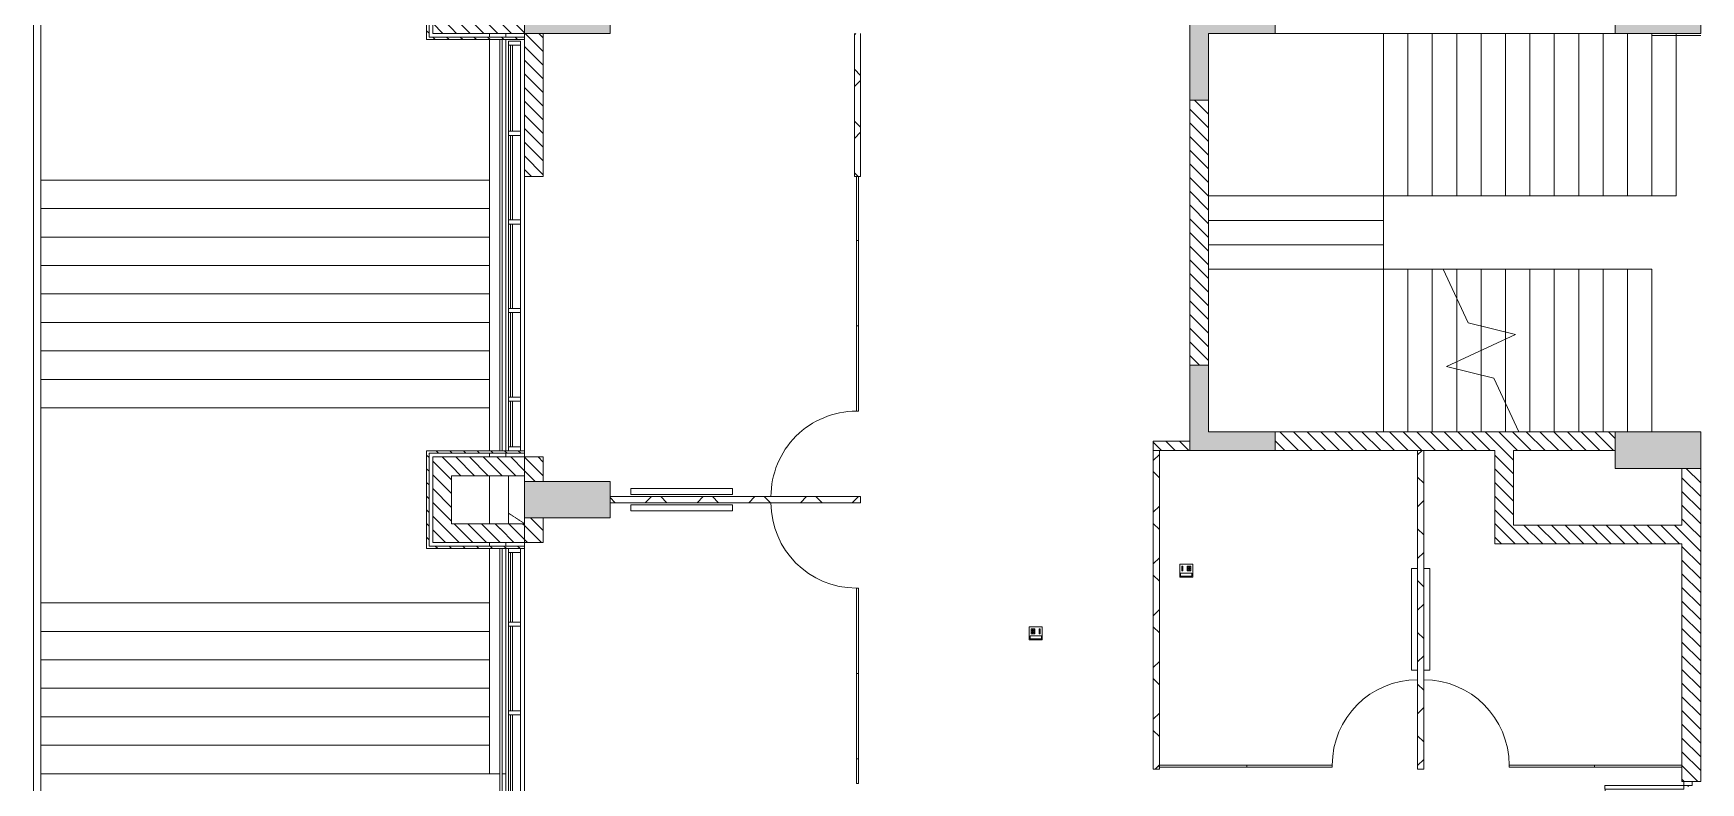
# Model space of a CAD drawing. Header units: millimetres. Extents: x -106145 to 154907, y -84585 to 152038.
# Drawn here: x 83349 to 103849, y 89975 to 99190 of the extents above; entities that cross this region are included whole.
import ezdxf

# ---------------------------------------------------------------- set-up
doc = ezdxf.new("R2010")
doc.units = ezdxf.units.MM
for name, pattern in [('Cut Out Line', [2, 1, -1]), ('Cut Out Line _2_', [2, 1, -1]), ('Hidden', [7.14375, 4.7625, -2.38125]), ('Overhead', [3.96875, 2.38125, -1.5875])]:
    doc.linetypes.add(name, pattern=pattern)
for name, color, linetype, lineweight in [('A-DETL', 90, 'Continuous', 5), ('A-DETL-HDLN', 90, 'Hidden', 5), ('A-DOOR', 31, 'Continuous', 5), ('A-DOOR-FRAM', 31, 'Continuous', 9), ('A-GLAZ-CURT', 52, 'Continuous', 5), ('A-GLAZ-CWMG', 51, 'Continuous', 5), ('A-WALL', 113, 'Continuous', 5), ('A-WALL-PATT', 111, 'Continuous', 5), ('E-COMM', 2, 'Continuous', 5), ('E-ELEC-EQPM', 71, 'Continuous', 5), ('S-COLS', 52, 'Continuous', 5), ('S-STRS', 31, 'Continuous', 5), ('S-STRS-MBND', 31, 'Overhead', 5)]:
    doc.layers.add(name, color=color, linetype=linetype, lineweight=lineweight)
pattern_1 = [(315, (0, 0), (84.19025, 84.19025), [])]
pattern_2 = [(45, (0, 0), (-318.198, 318.198), []), (135, (0, 0), (-318.198, -318.198), [])]
pattern_3 = [(315, (0, 0), (84.18955, 84.18955), [])]

# ---------------------------------------------------------------- blocks, each defined once
blk = doc.blocks.new('M_Concrete-Rectangular-Column - 1050 x 450-2815975-Site Plan')
at = {"layer": 'S-COLS'}
blk.add_hatch(color=256, dxfattribs=at).paths.add_polyline_path([(-525, -225), (525, -225), (525, 225), (-525, 225)], flags=0)
at = {"layer": 'S-COLS', "color": 41}
for p, q in [((525, 225), (-525, 225)), ((-525, 225), (-525, -225)), ((525, -225), (525, 225)), ((-525, -225), (525, -225))]:
    blk.add_line(p, q, dxfattribs=at)
blk = doc.blocks.new('Columns 3 - Columns 3-2542167-Site Plan')
at = {"layer": 'S-COLS'}
h = blk.add_hatch(color=256, dxfattribs=at)
h.paths.add_polyline_path([(97569, 94060), (98619, 94060), (98619, 94290), (97799, 94290), (97799, 95110), (97569, 95110)], flags=0)
h.paths.add_polyline_path([(97569, 98370), (97799, 98370), (97799, 99190), (98619, 99190), (98619, 99420), (97569, 99420)], flags=0)
at = {"layer": 'S-COLS', "color": 41}
for p, q in [((98619, 99420), (97569, 99420)), ((97569, 99420), (97569, 98370)), ((98619, 99190), (98619, 99420)), ((97799, 99190), (98619, 99190)), ((97799, 99190), (97799, 98370)), ((97569, 98370), (97799, 98370)), ((97799, 95110), (97569, 95110)), ((97569, 94060), (97569, 95110)), ((97799, 94290), (97799, 95110)), ((98619, 94290), (97799, 94290)), ((98619, 94060), (98619, 94290)), ((97569, 94060), (98619, 94060))]:
    blk.add_line(p, q, dxfattribs=at)
blk = doc.blocks.new('M_Door-Passage-Double-Flush - FIRE 2_05 WALL OPENING-TYPE A-4069080-Site Plan')
at = {"layer": 'A-DOOR', "color": 121, "lineweight": 9}
for p, q in [((-975, 96.35), (-975, 1071.35)), ((-975, 1071.35), (-930, 1071.35)), ((-930, 1071.35), (-930, 96.35)), ((975, 1071.35), (930, 1071.35)), ((930, 1071.35), (930, 96.35)), ((975, 96.35), (975, 1071.35)), ((-930, 96.35), (-975, 96.35)), ((930, 96.35), (975, 96.35))]:
    blk.add_line(p, q, dxfattribs=at)
at = {"layer": 'A-DOOR', "color": 41}
for centre, start, end in [((-975, 96.35), 0, 90), ((975, 96.35), 90, 180)]:
    blk.add_arc(centre, 975, start, end, dxfattribs=at)
at = {"layer": 'A-DOOR-FRAM', "color": 121}
for p, q in [((-975, 96.35), (-1025, 96.35)), ((-1025, 96.35), (-1025, -3.65)), ((-975, 46.5875), (-975, 96.35)), ((-959.125, 46.5875), (-975, 46.5875)), ((-975, -3.65), (-975, 45.5625)), ((-975, 45.5625), (-959.125, 45.5625)), ((-959.125, 45.5625), (-959.125, 46.5875)), ((975, 46.5875), (959.125, 46.5875)), ((959.125, 46.5875), (959.125, 45.5625)), ((959.125, 45.5625), (975, 45.5625)), ((975, 96.35), (975, 46.5875)), ((1025, 96.35), (975, 96.35)), ((975, 45.5625), (975, -3.65)), ((1025, -3.65), (1025, 96.35)), ((-1025, -3.65), (-975, -3.65)), ((975, -3.65), (1025, -3.65))]:
    blk.add_line(p, q, dxfattribs=at)
blk = doc.blocks.new('System Panel - Glazed-6073318-Site Plan')
at = {"layer": 'A-GLAZ-CURT', "color": 121, "lineweight": 9}
for p, q in [((-538, 50), (538, 50)), ((-538, 24), (-538, 50)), ((538, 24), (-538, 24)), ((538, 24), (538, 50))]:
    blk.add_line(p, q, dxfattribs=at)
blk = doc.blocks.new('Curtain Wall Sgl Glass - Curtain Wall Sgl Glass-6062372-Site Plan')
at = {"layer": 'A-DOOR', "color": 121, "lineweight": 9}
blk.add_line((525, -50.8), (525, -1100.8), dxfattribs=at)
at = {"layer": 'A-DOOR', "color": 41}
blk.add_arc((525, -50.8), 1050, 180, 270, dxfattribs=at)
blk = doc.blocks.new('System Panel - Glazed-6062373-Site Plan')
at = {"layer": 'A-GLAZ-CURT', "color": 121, "lineweight": 9}
for p, q in [((-525, 49.5), (525, 49.5)), ((-525, 24.5), (-525, 49.5)), ((525, 24.5), (-525, 24.5)), ((525, 24.5), (525, 49.5))]:
    blk.add_line(p, q, dxfattribs=at)
blk = doc.blocks.new('Curtain Wall Sgl Glass - Curtain Wall Sgl Glass-6062461-Site Plan')
at = {"layer": 'A-DOOR', "color": 121, "lineweight": 9}
blk.add_line((525, 50.8), (525, 1100.8), dxfattribs=at)
at = {"layer": 'A-DOOR', "color": 41}
blk.add_arc((525, 50.8), 1050, 90, 180, dxfattribs=at)
blk = doc.blocks.new('System Panel - Glazed-9901656-Site Plan')
at = {"layer": 'A-GLAZ-CURT', "color": 121, "lineweight": 9}
for p, q in [((-151, 50), (151, 50)), ((-151, 24), (-151, 50)), ((151, 24), (-151, 24)), ((151, 24), (151, 50))]:
    blk.add_line(p, q, dxfattribs=at)
blk = doc.blocks.new('System Panel - Glazed-6062374-Site Plan')
at = {"layer": 'A-GLAZ-CURT', "color": 121, "lineweight": 9}
for p, q in [((-393.75, 49.5), (393.75, 49.5)), ((-393.75, 24.5), (-393.75, 49.5)), ((393.75, 24.5), (-393.75, 24.5)), ((393.75, 24.5), (393.75, 49.5))]:
    blk.add_line(p, q, dxfattribs=at)
blk = doc.blocks.new('Rectangular Mullion - 50 x 150mm-7612732-Site Plan')
at = {"layer": 'A-GLAZ-CWMG', "color": 53, "lineweight": 18}
for p, q in [((0, 75), (-50, 75)), ((-50, 75), (-50, -75)), ((0, 75), (0, -75)), ((-50, -75), (0, -75))]:
    blk.add_line(p, q, dxfattribs=at)
blk = doc.blocks.new('System Panel - Glazed-13514020-Site Plan')
at = {"layer": 'A-GLAZ-CURT', "color": 133, "lineweight": 9}
for p, q in [((-520, 49.5), (520, 49.5)), ((-520, 24.5), (-520, 49.5)), ((520, 24.5), (-520, 24.5)), ((520, 24.5), (520, 49.5))]:
    blk.add_line(p, q, dxfattribs=at)
blk = doc.blocks.new('Rectangular Mullion - 50 x 150mm-13514015-Site Plan')
at = {"layer": 'A-GLAZ-CWMG', "color": 253}
for p, q in [((89189, 28550), (89189, 27510)), ((89339, 28550), (89339, 27510))]:
    blk.add_line(p, q, dxfattribs=at)
blk = doc.blocks.new('System Panel - Glazed-14614942-Site Plan')
at = {"layer": 'A-GLAZ-CURT', "color": 133, "lineweight": 9}
for p, q in [((-280, 49.5), (280, 49.5)), ((-280, 24.5), (-280, 49.5)), ((280, 24.5), (-280, 24.5)), ((280, 24.5), (280, 49.5))]:
    blk.add_line(p, q, dxfattribs=at)
blk = doc.blocks.new('Rectangular Mullion - 50 x 150mm-14614936-Site Plan')
at = {"layer": 'A-GLAZ-CWMG', "color": 253}
for p, q in [((89189, 80415), (89189, 79855)), ((89339, 80415), (89339, 79855))]:
    blk.add_line(p, q, dxfattribs=at)
blk = doc.blocks.new('Rectangular Mullion - 50 x 150mm-7612741-Site Plan')
at = {"layer": 'A-GLAZ-CWMG', "color": 53, "lineweight": 18}
for p, q in [((0, 75), (-50, 75)), ((-50, 75), (-50, -75)), ((0, 75), (0, -75)), ((-50, -75), (0, -75))]:
    blk.add_line(p, q, dxfattribs=at)
blk = doc.blocks.new('Rectangular Mullion - 50 x 150mm-7612729-Site Plan')
at = {"layer": 'A-GLAZ-CWMG', "color": 53, "lineweight": 18}
for p, q in [((25, 75), (-25, 75)), ((-25, 75), (-25, -75)), ((25, 75), (25, -75)), ((-25, -75), (25, -75))]:
    blk.add_line(p, q, dxfattribs=at)
blk = doc.blocks.new('TELEPHONE_handset2 - ITNE-049-6270137-Site Plan')
at = {"layer": 'E-COMM', "color": 41}
for p, q in [((-80, -80), (-80, 80)), ((80, 80), (-80, 80)), ((-55, 55), (-10, 55)), ((-55, -5), (-55, 55)), ((-55, 40), (-10, 40)), ((-55, 25), (-10, 25)), ((-55, 10), (-10, 10)), ((-40, -5), (-40, 55)), ((-25, -5), (-25, 55)), ((-10, -5), (-10, 55)), ((40, 55), (55, 55)), ((40, 55), (40, -5)), ((40, 40), (55, 40)), ((40, 25), (55, 25)), ((40, 10), (55, 10)), ((55, 55), (55, -5)), ((80, 80), (80, -80)), ((80, -80), (-80, -80)), ((-70, -33), (-70, -68)), ((70, -33), (-70, -33)), ((-70, -68), (70, -68)), ((-70, -68), (-70, -70)), ((70, -70), (-70, -70)), ((-55, -5), (-10, -5)), ((40, -5), (55, -5)), ((70, -68), (70, -33)), ((70, -68), (70, -70))]:
    blk.add_line(p, q, dxfattribs=at)
blk = doc.blocks.new('TELEPHONE_handset2 - ITNE-049-5947616-Site Plan')
at = {"layer": 'E-COMM', "color": 41}
for p, q in [((-80, -80), (-80, 80)), ((-80, 80), (80, 80)), ((-70, 70), (70, 70)), ((-70, 70), (-70, 68)), ((70, 68), (-70, 68)), ((-70, 68), (-70, 33)), ((-70, 33), (70, 33)), ((-55, 5), (-10, 5)), ((-55, 5), (-55, -55)), ((-40, 5), (-40, -55)), ((-25, 5), (-25, -55)), ((-10, 5), (-10, -55)), ((40, 5), (55, 5)), ((40, -55), (40, 5)), ((55, -55), (55, 5)), ((70, 70), (70, 68)), ((70, 33), (70, 68)), ((80, 80), (80, -80)), ((-80, -80), (80, -80)), ((-55, -10), (-10, -10)), ((-55, -25), (-10, -25)), ((-55, -40), (-10, -40)), ((-55, -55), (-10, -55)), ((40, -10), (55, -10)), ((40, -25), (55, -25)), ((40, -40), (55, -40)), ((40, -55), (55, -55))]:
    blk.add_line(p, q, dxfattribs=at)
blk = doc.blocks.new('Elect LCD face - 55_-6905617-Site Plan')
at = {"layer": 'E-ELEC-EQPM', "color": 41}
for p, q in [((99367, 76015), (99367, 77265)), ((99443, 77265), (99367, 77265)), ((99443, 77265), (99443, 76015)), ((99367, 76015), (99443, 76015))]:
    blk.add_line(p, q, dxfattribs=at)
blk = doc.blocks.new('Elect LCD face - 55_-6906706-Site Plan')
at = {"layer": 'E-ELEC-EQPM', "color": 41}
for p, q in [((99569, 76015), (99569, 77265)), ((99645, 77265), (99569, 77265)), ((99645, 77265), (99645, 76015)), ((99569, 76015), (99645, 76015))]:
    blk.add_line(p, q, dxfattribs=at)
blk = doc.blocks.new('System Panel - Glazed-14615479-Site Plan')
at = {"layer": 'A-GLAZ-CURT', "color": 133, "lineweight": 9}
for p, q in [((-427.5, 49.5), (427.5, 49.5)), ((-427.5, 24.5), (-427.5, 49.5)), ((427.5, 24.5), (-427.5, 24.5)), ((427.5, 24.5), (427.5, 49.5))]:
    blk.add_line(p, q, dxfattribs=at)
blk = doc.blocks.new('Rectangular Mullion - 50 x 150mm-14615477-Site Plan')
at = {"layer": 'A-GLAZ-CWMG', "color": 253}
for p, q in [((89189, 92805), (89189, 91950)), ((89339, 92805), (89339, 91950))]:
    blk.add_line(p, q, dxfattribs=at)
blk = doc.blocks.new('System Panel - Glazed-15508400-Site Plan')
at = {"layer": 'A-GLAZ-CURT', "color": 133, "lineweight": 9}
for p, q in [((-530, 49.5), (530, 49.5)), ((-530, 24.5), (-530, 49.5)), ((530, 24.5), (-530, 24.5)), ((530, 24.5), (530, 49.5))]:
    blk.add_line(p, q, dxfattribs=at)
blk = doc.blocks.new('Rectangular Mullion - 50 x 150mm-14652550-Site Plan')
at = {"layer": 'A-GLAZ-CWMG', "color": 253}
for p, q in [((89189, 99045), (89189, 97985)), ((89339, 99045), (89339, 97985))]:
    blk.add_line(p, q, dxfattribs=at)
blk = doc.blocks.new('MM-HOSPITAL BLOCK-C_2022_05_03_CENTRAL_rvt-1-Site Plan')
at = {"layer": 'A-WALL-PATT'}
h = blk.add_hatch(dxfattribs=at)
h.set_pattern_fill('FP_12', color=90, style=0, pattern_type=2)
h.set_pattern_definition(pattern_3)
h.paths.add_polyline_path([(88489, 16605), (88489, 18390), (88259, 18390), (88259, 16605)], flags=0)
h.paths.add_polyline_path([(88259, 25270), (88489, 25270), (88489, 26320), (88259, 26320)], flags=0)
h.paths.add_polyline_path([(88489, 31770), (88489, 32820), (88259, 32820), (88259, 31770)], flags=0)
h.paths.add_polyline_path([(88259, 38270), (88489, 38270), (88489, 39320), (88259, 39320)], flags=0)
h.paths.add_polyline_path([(88259, 44770), (88489, 44770), (88489, 45820), (88259, 45820), (88259, 45091)], flags=0)
h.paths.add_polyline_path([(88489, 48995), (88489, 54012), (88259, 54012), (88259, 48995)], flags=0)
h.paths.add_polyline_path([(88489, 55260), (88489, 56210), (88259, 56210), (88259, 55260)], flags=0)
h.paths.add_polyline_path([(88259, 60935), (88489, 60935), (88489, 61985), (88259, 61985)], flags=0)
h.paths.add_polyline_path([(88489, 67580), (88489, 68630), (88259, 68630), (88259, 67580)], flags=0)
h.paths.add_polyline_path([(88489, 74425), (88489, 76631), (88259, 76631), (88259, 74425)], flags=0)
h.paths.add_polyline_path([(88259, 77531), (88489, 77531), (88489, 79730), (88259, 79730), (88259, 78283)], flags=0)
h.paths.add_polyline_path([(88489, 83180), (88489, 84230), (88259, 84230), (88259, 83180)], flags=0)
h.paths.add_polyline_path([(88489, 92930), (88489, 93980), (88259, 93980), (88259, 92930)], flags=0)
h.paths.add_polyline_path([(88259, 99190), (88489, 99190), (88489, 99655), (88259, 99655), (88259, 99488)], flags=0)
h.paths.add_polyline_path([(88259, 100855), (88489, 100855), (88489, 104055), (88259, 104055), (88259, 101332)], flags=0)
h.paths.add_polyline_path([(88489, 109580), (88489, 110630), (88259, 110630), (88259, 109580)], flags=0)
h.paths.add_polyline_path([(88259, 116080), (88489, 116080), (88489, 117130), (88259, 117130)], flags=0)
h.paths.add_polyline_path([(88259, 122580), (88489, 122580), (88489, 123630), (88259, 123630)], flags=0)
h.paths.add_polyline_path([(88259, 129080), (88489, 129080), (88489, 130865), (88259, 130865), (88259, 129914)], flags=0)
h = blk.add_hatch(dxfattribs=at)
h.set_pattern_fill('FP_12', color=41, style=0, pattern_type=2)
h.set_pattern_definition(pattern_3)
h.paths.add_polyline_path([(88214, 99115), (88214, 99640), (88184, 99640), (88184, 99115)], flags=0)
h.paths.add_polyline_path([(88184, 100855), (88214, 100855), (88214, 104130), (88184, 104130), (88184, 101332)], flags=0)
h = blk.add_hatch(dxfattribs=at)
h.set_pattern_fill('FP_12', color=90, style=0, pattern_type=2)
h.set_pattern_definition(pattern_3)
h.paths.add_polyline_path([(89074, 99190), (89089, 99190), (89089, 99420), (88489, 99420), (88489, 99190)], flags=0)
h = blk.add_hatch(dxfattribs=at)
h.set_pattern_fill('FP_10', color=90, style=0, pattern_type=2)
h.set_pattern_definition(pattern_1)
h.paths.add_polyline_path([(89389, 99190), (89389, 99190), (89389, 99420), (89089, 99420), (89089, 99190)], flags=0)
h = blk.add_hatch(dxfattribs=at)
h.set_pattern_fill('FP_12', color=41, style=0, pattern_type=2)
h.set_pattern_definition(pattern_3)
h.paths.add_polyline_path([(89074, 99115), (89089, 99115), (89089, 99145), (88214, 99145), (88214, 99115)], flags=0)
h = blk.add_hatch(dxfattribs=at)
h.set_pattern_fill('FP_10', color=41, style=0, pattern_type=2)
h.set_pattern_definition(pattern_1)
h.paths.add_polyline_path([(89389, 99115), (89389, 99115), (89389, 99145), (89089, 99145), (89089, 99115)], flags=0)
h = blk.add_hatch(dxfattribs=at)
h.set_pattern_fill('FP_10', color=90, style=0, pattern_type=2)
h.set_pattern_definition(pattern_1)
h.paths.add_polyline_path([(89389, 97430), (89619, 97430), (89619, 99190), (89389, 99190), (89389, 99115)], flags=0)
h = blk.add_hatch(dxfattribs=at)
h.set_pattern_fill('FP_11', color=253, style=0, pattern_type=2)
h.set_pattern_definition(pattern_2)
h.paths.add_polyline_path([(93519, 97430), (93519, 99190), (93444, 99190), (93444, 97430)], flags=0)
h = blk.add_hatch(dxfattribs=at)
h.set_pattern_fill('FP_10', color=90, style=0, pattern_type=2)
h.set_pattern_definition(pattern_1)
h.paths.add_polyline_path([(97799, 95110), (97799, 98370), (97569, 98370), (97569, 95110)], flags=0)
h = blk.add_hatch(dxfattribs=at)
h.set_pattern_fill('FP_10', color=90, style=0, pattern_type=2)
h.set_pattern_definition(pattern_1)
h.paths.add_polyline_path([(97119, 94060), (97569, 94060), (97569, 94175), (97119, 94175)], flags=0)
h = blk.add_hatch(dxfattribs=at)
h.set_pattern_fill('FP_10', color=90, style=0, pattern_type=2)
h.set_pattern_definition(pattern_1)
h.paths.add_polyline_path([(102799, 94060), (102799, 94290), (98619, 94290), (98619, 94060), (101676, 94060)], flags=0)
h = blk.add_hatch(dxfattribs=at)
h.set_pattern_fill('FP_12', color=41, style=0, pattern_type=2)
h.set_pattern_definition(pattern_3)
h.paths.add_polyline_path([(88184, 92885), (88214, 92885), (88214, 94055), (88184, 94055), (88184, 93034)], flags=0)
h = blk.add_hatch(dxfattribs=at)
h.set_pattern_fill('FP_12', color=41, style=0, pattern_type=2)
h.set_pattern_definition(pattern_3)
h.paths.add_polyline_path([(88214, 94025), (89089, 94025), (89089, 94055), (88214, 94055)], flags=0)
h = blk.add_hatch(dxfattribs=at)
h.set_pattern_fill('FP_12', color=90, style=0, pattern_type=2)
h.set_pattern_definition(pattern_3)
h.paths.add_polyline_path([(88489, 93750), (89089, 93750), (89089, 93980), (88489, 93980)], flags=0)
h = blk.add_hatch(dxfattribs=at)
h.set_pattern_fill('FP_10', color=41, style=0, pattern_type=2)
h.set_pattern_definition(pattern_1)
h.paths.add_polyline_path([(89089, 94025), (89389, 94025), (89389, 94055), (89089, 94055)], flags=0)
h = blk.add_hatch(dxfattribs=at)
h.set_pattern_fill('FP_10', color=90, style=0, pattern_type=2)
h.set_pattern_definition(pattern_1)
h.paths.add_polyline_path([(89089, 93750), (89389, 93750), (89389, 93980), (89089, 93980)], flags=0)
h = blk.add_hatch(dxfattribs=at)
h.set_pattern_fill('FP_10', color=90, style=0, pattern_type=2)
h.set_pattern_definition(pattern_1)
h.paths.add_polyline_path([(89619, 93680), (89619, 93980), (89389, 93980), (89389, 93680)], flags=0)
h = blk.add_hatch(dxfattribs=at)
h.set_pattern_fill('FP_11', color=253, style=0, pattern_type=2)
h.set_pattern_definition(pattern_2)
h.paths.add_polyline_path([(97194, 90140), (97194, 94060), (97119, 94060), (97119, 90140)], flags=0)
h = blk.add_hatch(dxfattribs=at)
h.set_pattern_fill('FP_11', color=253, style=0, pattern_type=2)
h.set_pattern_definition(pattern_2)
h.paths.add_polyline_path([(100369, 90140), (100444, 90140), (100444, 94060), (100369, 94060), (100369, 91305)], flags=0)
h = blk.add_hatch(dxfattribs=at)
h.set_pattern_fill('FP_10', color=90, style=0, pattern_type=2)
h.set_pattern_definition(pattern_1)
h.paths.add_polyline_path([(101549, 92910), (101549, 94060), (101319, 94060), (101319, 92910)], flags=0)
h = blk.add_hatch(dxfattribs=at)
h.set_pattern_fill('FP_10', color=90, style=0, pattern_type=2)
h.set_pattern_definition(pattern_1)
h.paths.add_polyline_path([(103619, 93140), (103849, 93140), (103849, 93840), (103619, 93840)], flags=0)
h = blk.add_hatch(dxfattribs=at)
h.set_pattern_fill('FP_11', color=253, style=0, pattern_type=2)
h.set_pattern_definition(pattern_2)
h.paths.add_polyline_path([(93519, 93418), (93519, 93493), (90439, 93493), (90439, 93418), (91174, 93418)], flags=0)
h = blk.add_hatch(dxfattribs=at)
h.set_pattern_fill('FP_12', color=90, style=0, pattern_type=2)
h.set_pattern_definition(pattern_3)
h.paths.add_polyline_path([(88489, 92930), (89089, 92930), (89089, 93160), (88489, 93160), (88489, 93034)], flags=0)
h = blk.add_hatch(dxfattribs=at)
h.set_pattern_fill('FP_10', color=90, style=0, pattern_type=2)
h.set_pattern_definition(pattern_1)
h.paths.add_polyline_path([(89389, 92930), (89389, 92930), (89389, 93160), (89089, 93160), (89089, 92930)], flags=0)
h = blk.add_hatch(dxfattribs=at)
h.set_pattern_fill('FP_10', color=90, style=0, pattern_type=2)
h.set_pattern_definition(pattern_1)
h.paths.add_polyline_path([(89619, 92930), (89619, 93230), (89389, 93230), (89389, 92930)], flags=0)
h = blk.add_hatch(dxfattribs=at)
h.set_pattern_fill('FP_10', color=90, style=0, pattern_type=2)
h.set_pattern_definition(pattern_1)
h.paths.add_polyline_path([(101549, 92910), (103849, 92910), (103849, 93140), (101549, 93140), (101549, 93034)], flags=0)
h = blk.add_hatch(dxfattribs=at)
h.set_pattern_fill('FP_12', color=41, style=0, pattern_type=2)
h.set_pattern_definition(pattern_3)
h.paths.add_polyline_path([(88184, 92855), (89089, 92855), (89089, 92885), (88184, 92885)], flags=0)
h = blk.add_hatch(dxfattribs=at)
h.set_pattern_fill('FP_10', color=41, style=0, pattern_type=2)
h.set_pattern_definition(pattern_1)
h.paths.add_polyline_path([(89089, 92855), (89389, 92855), (89389, 92885), (89089, 92885)], flags=0)
h = blk.add_hatch(dxfattribs=at)
h.set_pattern_fill('FP_10', color=90, style=0, pattern_type=2)
h.set_pattern_definition(pattern_1)
h.paths.add_polyline_path([(103619, 84055), (103849, 84055), (103849, 87940), (103619, 87940), (103619, 85658)], flags=0)
h.paths.add_polyline_path([(103644, 89990), (103849, 89990), (103849, 92910), (103619, 92910), (103619, 89990)], flags=0)
at = {"layer": 'S-COLS'}
for points in [[(90439, 99190), (90439, 99640), (89389, 99640), (89389, 99190)], [(102799, 99190), (103849, 99190), (103849, 99640), (102799, 99640)], [(90439, 93230), (90439, 93680), (89389, 93680), (89389, 93230)]]:
    blk.add_hatch(color=256, dxfattribs=at).paths.add_polyline_path(points, flags=0)
at = {"layer": 'A-DETL', "color": 41, "linetype": 'Cut Out Line'}
blk.add_line((89389, 93160), (89189, 93291), dxfattribs=at)
at = {"layer": 'A-WALL', "color": 53, "lineweight": 18}
for p, q in [((88184, 99640), (88184, 99115)), ((88214, 99145), (88214, 99640)), ((88259, 99655), (88259, 99190)), ((88184, 99115), (88214, 99115)), ((88214, 99145), (89089, 99145)), ((88214, 99115), (89089, 99115)), ((88259, 99190), (88489, 99190)), ((88489, 99190), (89089, 99190)), ((89389, 99190), (89089, 99190)), ((89389, 99145), (89089, 99145)), ((89389, 99115), (89089, 99115)), ((88214, 94055), (88184, 94055)), ((88184, 94055), (88184, 92885)), ((88214, 94055), (89089, 94055)), ((88214, 92885), (88214, 94025)), ((88214, 94025), (89089, 94025)), ((88489, 93980), (88259, 93980)), ((88259, 93980), (88259, 92930)), ((88489, 93980), (89089, 93980)), ((89389, 94055), (89089, 94055)), ((89389, 94025), (89089, 94025)), ((89389, 93980), (89089, 93980)), ((88489, 93160), (88489, 93750)), ((88489, 93750), (89089, 93750)), ((89389, 93750), (89089, 93750)), ((88489, 93160), (89089, 93160)), ((89389, 93160), (89089, 93160)), ((88184, 92885), (88184, 92855)), ((88214, 92885), (89089, 92885)), ((88259, 92930), (88489, 92930)), ((88489, 92930), (89089, 92930)), ((89389, 92930), (89089, 92930)), ((89389, 92885), (89089, 92885)), ((88184, 92855), (89089, 92855)), ((89389, 92855), (89089, 92855))]:
    blk.add_line(p, q, dxfattribs=at)
at = {"layer": 'A-WALL', "color": 61, "lineweight": 18}
for p, q in [((89389, 99190), (89389, 99420)), ((98619, 99420), (98619, 99190)), ((102799, 99420), (102799, 99190)), ((89389, 99190), (89389, 99145)), ((89389, 99190), (89619, 99190)), ((89389, 99115), (89389, 97430)), ((89619, 97430), (89619, 99190)), ((93444, 99190), (93444, 97430)), ((93519, 97430), (93519, 99190)), ((98619, 99190), (102799, 99190)), ((97569, 98370), (97569, 95110)), ((97569, 98370), (97799, 98370)), ((97799, 95110), (97799, 98370)), ((89389, 97430), (89619, 97430)), ((93519, 97430), (93444, 97430)), ((97569, 95110), (97799, 95110)), ((97569, 94175), (97119, 94175)), ((97119, 94175), (97119, 94060)), ((97569, 94175), (97569, 94060)), ((102799, 94290), (98619, 94290)), ((98619, 94060), (98619, 94290)), ((89389, 94055), (89389, 94025)), ((89389, 93980), (89619, 93980)), ((89619, 93680), (89619, 93980)), ((97119, 94060), (97119, 90140)), ((97194, 90140), (97194, 94060)), ((97194, 94060), (97569, 94060)), ((98619, 94060), (100369, 94060)), ((100369, 94060), (100369, 92608)), ((100444, 94060), (101319, 94060)), ((100444, 92608), (100444, 94060)), ((101319, 94060), (101319, 92910)), ((101549, 94060), (102799, 94060)), ((101549, 93140), (101549, 94060)), ((89389, 93750), (89389, 93680)), ((103619, 93840), (103619, 93140)), ((103849, 93140), (103849, 93840)), ((89389, 93680), (89619, 93680)), ((93519, 93493), (90439, 93493)), ((90439, 93418), (90439, 93493)), ((93519, 93418), (93519, 93493)), ((90439, 93418), (93519, 93418)), ((89389, 93230), (89389, 93160)), ((89389, 93230), (89619, 93230)), ((89619, 92930), (89619, 93230)), ((103619, 93140), (101549, 93140)), ((103849, 92910), (103849, 93140)), ((89389, 92930), (89619, 92930)), ((89389, 92885), (89389, 92855)), ((101319, 92910), (101549, 92910)), ((101549, 92910), (103619, 92910)), ((103619, 92910), (103619, 89990)), ((103849, 89990), (103849, 92910)), ((100369, 91358), (100369, 90140)), ((100444, 90140), (100444, 91358)), ((97119, 90140), (97194, 90140)), ((100369, 90140), (100444, 90140)), ((103644, 89990), (103619, 89990)), ((103849, 89990), (103744, 89990))]:
    blk.add_line(p, q, dxfattribs=at)
at = {"layer": 'A-WALL', "color": 253}
for p, q in [((89084, 94055), (89084, 99115)), ((89114, 99115), (89114, 94055)), ((89159, 99145), (89159, 99190)), ((89159, 94055), (89159, 99115)), ((89159, 93980), (89159, 94025)), ((89159, 92885), (89159, 92930)), ((89084, 84305), (89084, 92855)), ((89114, 92855), (89114, 84305)), ((89159, 84305), (89159, 92855))]:
    blk.add_line(p, q, dxfattribs=at)
at = {"layer": 'A-WALL', "color": 41}
for p, q in [((89389, 99145), (89389, 99115)), ((103249, 99165), (103249, 99190)), ((103849, 99165), (103249, 99165)), ((89389, 97430), (89389, 94055)), ((89389, 94025), (89389, 93980)), ((97119, 94060), (97194, 94060)), ((100369, 94060), (100444, 94060)), ((89389, 92930), (89389, 92885)), ((89389, 92855), (89389, 88680))]:
    blk.add_line(p, q, dxfattribs=at)
at = {"layer": 'S-COLS', "color": 41}
for p, q in [((89389, 99190), (89389, 99640)), ((90439, 99190), (90439, 99640)), ((102799, 99190), (102799, 99640)), ((103849, 99190), (103849, 99640)), ((90439, 99190), (89389, 99190)), ((103849, 99190), (102799, 99190)), ((89389, 93230), (89389, 93680)), ((89389, 93680), (90439, 93680)), ((90439, 93230), (90439, 93680)), ((90439, 93230), (89389, 93230))]:
    blk.add_line(p, q, dxfattribs=at)
at = {"layer": 'S-STRS', "color": 41}
for p, q in [((99949, 99190), (99949, 97190)), ((100249, 99190), (100249, 97190)), ((100549, 99190), (100549, 97190)), ((100849, 99190), (100849, 97190)), ((101149, 99190), (101149, 97190)), ((101449, 99190), (101449, 97190)), ((101749, 99190), (101749, 97190)), ((102049, 99190), (102049, 97190)), ((102349, 99190), (102349, 97190)), ((102649, 99190), (102649, 97190)), ((102949, 99190), (102949, 97190)), ((103249, 99165), (103249, 97190)), ((103549, 99165), (103549, 97190)), ((97799, 97190), (99949, 97190)), ((99949, 97190), (100249, 97190)), ((99949, 96890), (99949, 97190)), ((100249, 97190), (100549, 97190)), ((100549, 97190), (100849, 97190)), ((100849, 97190), (101149, 97190)), ((101149, 97190), (101449, 97190)), ((101449, 97190), (101749, 97190)), ((101749, 97190), (102049, 97190)), ((102049, 97190), (102349, 97190)), ((102349, 97190), (102649, 97190)), ((102649, 97190), (102949, 97190)), ((102949, 97190), (103249, 97190)), ((103249, 97190), (103549, 97190)), ((97799, 96890), (99949, 96890)), ((99949, 96590), (99949, 96890)), ((97799, 96590), (99949, 96590)), ((99949, 96290), (99949, 96590)), ((97799, 96290), (99949, 96290)), ((99949, 94290), (99949, 96290)), ((100249, 96290), (99949, 96290)), ((100549, 96290), (100249, 96290)), ((100249, 94290), (100249, 96290)), ((100682, 96290), (100549, 96290)), ((100549, 94290), (100549, 96290)), ((100849, 96290), (100682, 96290)), ((101149, 96290), (100849, 96290)), ((100849, 95933), (100849, 96290)), ((101449, 96290), (101149, 96290)), ((101149, 95591), (101149, 96290)), ((101749, 96290), (101449, 96290)), ((101449, 95518), (101449, 96290)), ((102049, 96290), (101749, 96290)), ((101749, 94290), (101749, 96290)), ((102349, 96290), (102049, 96290)), ((102049, 94290), (102049, 96290)), ((102649, 96290), (102349, 96290)), ((102349, 94290), (102349, 96290)), ((102949, 96290), (102649, 96290)), ((102649, 94290), (102649, 96290)), ((103249, 96290), (102949, 96290)), ((102949, 94290), (102949, 96290)), ((103249, 94290), (103249, 96290)), ((100849, 95150), (100849, 95933)), ((101149, 95290), (101149, 95591)), ((101449, 95430), (101449, 95518)), ((101449, 94647), (101449, 95430)), ((100849, 95062), (100849, 95150)), ((101149, 94989), (101149, 95290)), ((100849, 94290), (100849, 95062)), ((101149, 94290), (101149, 94989)), ((101449, 94290), (101449, 94647))]:
    blk.add_line(p, q, dxfattribs=at)
at = {"layer": 'S-STRS', "color": 41, "linetype": 'Overhead'}
for p, q in [((99949, 99190), (99949, 97190)), ((100249, 99190), (100249, 97190)), ((100549, 99190), (100549, 97190)), ((100849, 99190), (100849, 97190)), ((101149, 99190), (101149, 97190)), ((101449, 99190), (101449, 97190)), ((101749, 99190), (101749, 97190)), ((102049, 99190), (102049, 97190)), ((102349, 99190), (102349, 97190)), ((102649, 99190), (102649, 97190)), ((102949, 99190), (102949, 97190)), ((103249, 99165), (103249, 97190)), ((97799, 96890), (99949, 96890)), ((97799, 96590), (99949, 96590)), ((97799, 96290), (99949, 96290)), ((100249, 94290), (100249, 96290)), ((100549, 94290), (100549, 96290)), ((100849, 95933), (100849, 96290)), ((101149, 95591), (101149, 96290)), ((101449, 95518), (101449, 96290)), ((101749, 94290), (101749, 96290)), ((102049, 94290), (102049, 96290)), ((102349, 94290), (102349, 96290)), ((102649, 94290), (102649, 96290)), ((102949, 94290), (102949, 96290)), ((103249, 94290), (103249, 96290)), ((100849, 95150), (100849, 95933)), ((101149, 95290), (101149, 95591)), ((101449, 95430), (101449, 95518)), ((101449, 94647), (101449, 95430)), ((100849, 95062), (100849, 95150)), ((101149, 94989), (101149, 95290)), ((100849, 94290), (100849, 95062)), ((101149, 94290), (101149, 94989)), ((101449, 94290), (101449, 94647))]:
    blk.add_line(p, q, dxfattribs=at)
at = {"layer": 'S-STRS-MBND', "color": 41}
for p, q in [((97799, 99190), (97799, 97190)), ((99949, 99190), (97799, 99190)), ((99949, 99190), (99949, 97190)), ((99949, 99190), (103549, 99190)), ((99949, 99190), (99949, 97190)), ((100249, 99190), (100249, 97190)), ((100249, 99190), (100249, 97190)), ((100549, 99190), (100549, 97190)), ((100549, 99190), (100549, 97190)), ((100849, 99190), (100849, 97190)), ((100849, 99190), (100849, 97190)), ((101149, 99190), (101149, 97190)), ((101149, 99190), (101149, 97190)), ((101449, 99190), (101449, 97190)), ((101449, 99190), (101449, 97190)), ((101749, 99190), (101749, 97190)), ((101749, 99190), (101749, 97190)), ((102049, 99190), (102049, 97190)), ((102049, 99190), (102049, 97190)), ((102349, 99190), (102349, 97190)), ((102349, 99190), (102349, 97190)), ((102649, 99190), (102649, 97190)), ((102649, 99190), (102649, 97190)), ((102949, 99190), (102949, 97190)), ((102949, 99190), (102949, 97190)), ((103249, 99190), (103249, 97190)), ((103249, 99190), (103249, 97190)), ((103549, 99190), (103549, 97190)), ((97799, 97190), (99949, 97190)), ((97799, 96290), (97799, 97190)), ((99949, 97190), (103549, 97190)), ((99949, 96290), (99949, 97190)), ((97799, 96890), (99949, 96890)), ((97799, 96890), (99949, 96890)), ((97799, 96590), (99949, 96590)), ((97799, 96590), (99949, 96590)), ((97799, 96290), (97799, 94290)), ((97799, 96290), (99949, 96290)), ((97799, 96290), (99949, 96290)), ((99949, 94290), (99949, 96290)), ((99949, 94290), (99949, 96290)), ((100682, 96290), (99949, 96290)), ((100249, 94290), (100249, 96290)), ((100249, 94290), (100249, 96290)), ((100549, 94290), (100549, 96290)), ((100549, 94290), (100549, 96290)), ((100849, 95150), (100849, 95933)), ((100849, 95150), (100849, 95933)), ((101149, 95290), (101149, 95591)), ((101149, 95290), (101149, 95591)), ((101449, 95430), (101449, 95518)), ((101449, 95430), (101449, 95518)), ((100849, 94290), (100849, 95062)), ((100849, 94290), (100849, 95062)), ((101149, 94290), (101149, 94989)), ((101149, 94290), (101149, 94989)), ((101449, 94290), (101449, 94647)), ((101449, 94290), (101449, 94647)), ((97799, 94290), (99949, 94290)), ((100849, 94290), (99949, 94290))]:
    blk.add_line(p, q, dxfattribs=at)
at = {"layer": 'S-STRS-MBND', "color": 41, "linetype": 'Continuous'}
for p, q in [((100682, 96290), (100990, 95630)), ((100990, 95630), (101574, 95488)), ((101574, 95488), (100724, 95092)), ((100724, 95092), (101307, 94950)), ((101307, 94950), (101615, 94290))]:
    blk.add_line(p, q, dxfattribs=at)
at = {"color": 253, "lineweight": 5}
for name, p in [('Columns 3 - Columns 3-2542167-Site Plan', (0, 0)), ('Rectangular Mullion - 50 x 150mm-14652550-Site Plan', (0, 0)), ('Rectangular Mullion - 50 x 150mm-13514015-Site Plan', (0, 69385)), ('Rectangular Mullion - 50 x 150mm-13514015-Site Plan', (0, 68295)), ('Rectangular Mullion - 50 x 150mm-13514015-Site Plan', (0, 67205)), ('Rectangular Mullion - 50 x 150mm-14614936-Site Plan', (0, 14250)), ('M_Concrete-Rectangular-Column - 1050 x 450-2815975-Site Plan', (103324, 94065)), ('Rectangular Mullion - 50 x 150mm-14615477-Site Plan', (0, 0)), ('Elect LCD face - 55_-6905617-Site Plan', (925, 15342)), ('Elect LCD face - 55_-6906706-Site Plan', (875, 15342)), ('Rectangular Mullion - 50 x 150mm-13514015-Site Plan', (0, 63350)), ('TELEPHONE_handset2 - ITNE-049-6270137-Site Plan', (95674, 91812)), ('Curtain Wall Sgl Glass - Curtain Wall Sgl Glass-6062461-Site Plan', (99844, 90140)), ('Rectangular Mullion - 50 x 150mm-13514015-Site Plan', (0, 62260)), ('System Panel - Glazed-6073318-Site Plan', (97731, 90140)), ('System Panel - Glazed-6062373-Site Plan', (98794, 90140)), ('System Panel - Glazed-6062373-Site Plan', (102019, 90140)), ('System Panel - Glazed-6073318-Site Plan', (103081, 90140))]:
    blk.add_blockref(name, p, dxfattribs=at)
at = {"color": 253, "lineweight": 5, "extrusion": (0, 0, -1), "rotation": 90.00000000000037}
for name, p in [('Rectangular Mullion - 50 x 150mm-7612732-Site Plan', (-89264, 99095)), ('Rectangular Mullion - 50 x 150mm-7612729-Site Plan', (-89264, 97960)), ('Rectangular Mullion - 50 x 150mm-7612729-Site Plan', (-89264, 96870)), ('Rectangular Mullion - 50 x 150mm-7612729-Site Plan', (-89264, 95780)), ('Rectangular Mullion - 50 x 150mm-7612729-Site Plan', (-89264, 94690)), ('Rectangular Mullion - 50 x 150mm-7612732-Site Plan', (-89264, 92855)), ('Rectangular Mullion - 50 x 150mm-7612729-Site Plan', (-89264, 91925)), ('Rectangular Mullion - 50 x 150mm-7612729-Site Plan', (-89264, 90835))]:
    blk.add_blockref(name, p, dxfattribs=at)
at = {"color": 253, "lineweight": 5}
for name, p, rotation in [('System Panel - Glazed-15508400-Site Plan', (89264, 98515), 89.99999999999964), ('System Panel - Glazed-13514020-Site Plan', (89264, 97415), 89.99999999999964), ('System Panel - Glazed-6062374-Site Plan', (93519, 97036), 89.99999999999974), ('System Panel - Glazed-13514020-Site Plan', (89264, 96325), 89.99999999999964), ('System Panel - Glazed-6062373-Site Plan', (93519, 96118), 89.99999999999974), ('System Panel - Glazed-13514020-Site Plan', (89264, 95235), 89.99999999999964), ('System Panel - Glazed-6062373-Site Plan', (93519, 95068), 89.99999999999974), ('System Panel - Glazed-14614942-Site Plan', (89264, 94385), 89.99999999999964), ('Curtain Wall Sgl Glass - Curtain Wall Sgl Glass-6062372-Site Plan', (93519, 94018), 269.9999999999997), ('Rectangular Mullion - 50 x 150mm-7612741-Site Plan', (89264, 94055), 269.9999999999996), ('Elect LCD face - 55_-6905617-Site Plan', (14679, 192961), 269.9999999999996), ('Elect LCD face - 55_-6905617-Site Plan', (167959, -6051), 89.99999999999967), ('Curtain Wall Sgl Glass - Curtain Wall Sgl Glass-6062461-Site Plan', (93519, 92893), 90), ('System Panel - Glazed-14615479-Site Plan', (89264, 92378), 89.99999999999964), ('TELEPHONE_handset2 - ITNE-049-5947616-Site Plan', (97524, 92583), 180), ('System Panel - Glazed-6062373-Site Plan', (93519, 91843), 90), ('System Panel - Glazed-13514020-Site Plan', (89264, 91380), 89.99999999999964), ('System Panel - Glazed-6062373-Site Plan', (93519, 90793), 90), ('Curtain Wall Sgl Glass - Curtain Wall Sgl Glass-6062372-Site Plan', (100969, 90140), 180), ('System Panel - Glazed-13514020-Site Plan', (89264, 90290), 89.99999999999964), ('System Panel - Glazed-9901656-Site Plan', (93519, 90116), 90), ('M_Door-Passage-Double-Flush - FIRE 2_05 WALL OPENING-TYPE A-4069080-Site Plan', (103740, 88965), 89.9999999999999)]:
    blk.add_blockref(name, p, dxfattribs=dict(at, rotation=rotation))
blk = doc.blocks.new('MMU_ AMBALA_PODIUM_2022_11_02_CENTRAL_rvt-1-Site Plan')
at = {"layer": 'A-WALL', "color": 253}
for p, q in [((83349, 113168), (83349, 89735)), ((88959, 99145), (88959, 99190)), ((88959, 94055), (88959, 99115)), ((88959, 93980), (88959, 94025)), ((88959, 93160), (88959, 93750)), ((89189, 93750), (89189, 93160)), ((88959, 92885), (88959, 92930)), ((88959, 90085), (88959, 92855))]:
    blk.add_line(p, q, dxfattribs=at)
at = {"layer": 'S-STRS', "color": 253}
for p, q in [((83439, 99785), (83439, 97385)), ((88959, 97385), (83439, 97385)), ((83439, 97385), (83439, 97035)), ((83439, 97035), (83439, 96685)), ((88959, 97035), (83439, 97035)), ((83439, 96685), (83439, 96335)), ((88959, 96685), (83439, 96685)), ((83439, 96335), (83439, 95985)), ((88959, 96335), (83439, 96335)), ((83439, 95985), (83439, 95635)), ((88959, 95985), (83439, 95985)), ((83439, 95635), (83439, 95285)), ((88959, 95635), (83439, 95635)), ((83439, 95285), (83439, 94935)), ((88959, 95285), (83439, 95285)), ((83439, 94935), (83439, 94585)), ((88959, 94935), (83439, 94935)), ((83439, 94585), (83439, 92185)), ((88959, 94585), (83439, 94585)), ((88959, 92185), (83439, 92185)), ((83439, 92185), (83439, 91835)), ((83439, 91835), (83439, 91485)), ((88959, 91835), (83439, 91835)), ((83439, 91485), (83439, 91135)), ((88959, 91485), (83439, 91485)), ((83439, 91135), (83439, 90785)), ((88959, 91135), (83439, 91135)), ((83439, 90785), (83439, 90435)), ((88959, 90785), (83439, 90785)), ((83439, 90435), (83439, 90085)), ((88959, 90435), (83439, 90435)), ((83439, 90085), (83439, 89735)), ((89084, 90085), (83439, 90085)), ((89159, 90085), (89114, 90085))]:
    blk.add_line(p, q, dxfattribs=at)
at = {"layer": 'S-STRS', "color": 253, "linetype": 'Overhead'}
for p, q in [((88959, 97385), (83439, 97385)), ((88959, 97035), (83439, 97035)), ((88959, 96685), (83439, 96685)), ((88959, 96335), (83439, 96335)), ((88959, 95985), (83439, 95985)), ((88959, 95635), (83439, 95635)), ((88959, 95285), (83439, 95285)), ((88959, 94935), (83439, 94935)), ((88959, 92185), (83439, 92185)), ((88959, 91835), (83439, 91835)), ((88959, 91485), (83439, 91485)), ((88959, 91135), (83439, 91135)), ((88959, 90785), (83439, 90785)), ((88959, 90435), (83439, 90435)), ((89084, 90085), (83439, 90085)), ((89159, 90085), (89114, 90085))]:
    blk.add_line(p, q, dxfattribs=at)

msp = doc.modelspace()

# ---------------------------------------------------------------- block references
at = {"lineweight": 5}
msp.add_blockref('MM-HOSPITAL BLOCK-C_2022_05_03_CENTRAL_rvt-1-Site Plan', (0, 0), dxfattribs=at)

# ---------------------------------------------------------------- next in the draw order: block references
msp.add_blockref('MMU_ AMBALA_PODIUM_2022_11_02_CENTRAL_rvt-1-Site Plan', (0, 0), dxfattribs=at)

# ---------------------------------------------------------------- next in the draw order: linework, layer by layer
at = {"layer": 'A-DETL', "linetype": 'Cut Out Line _2_'}
msp.add_line((89388.73, 129735.05), (89388.73, 74076.99), dxfattribs=at)
at = {"layer": 'A-DETL-HDLN'}
msp.add_line((89388.75, 85735.05), (89388.75, 129735.05), dxfattribs=at)

doc.saveas('drawing.dxf')
